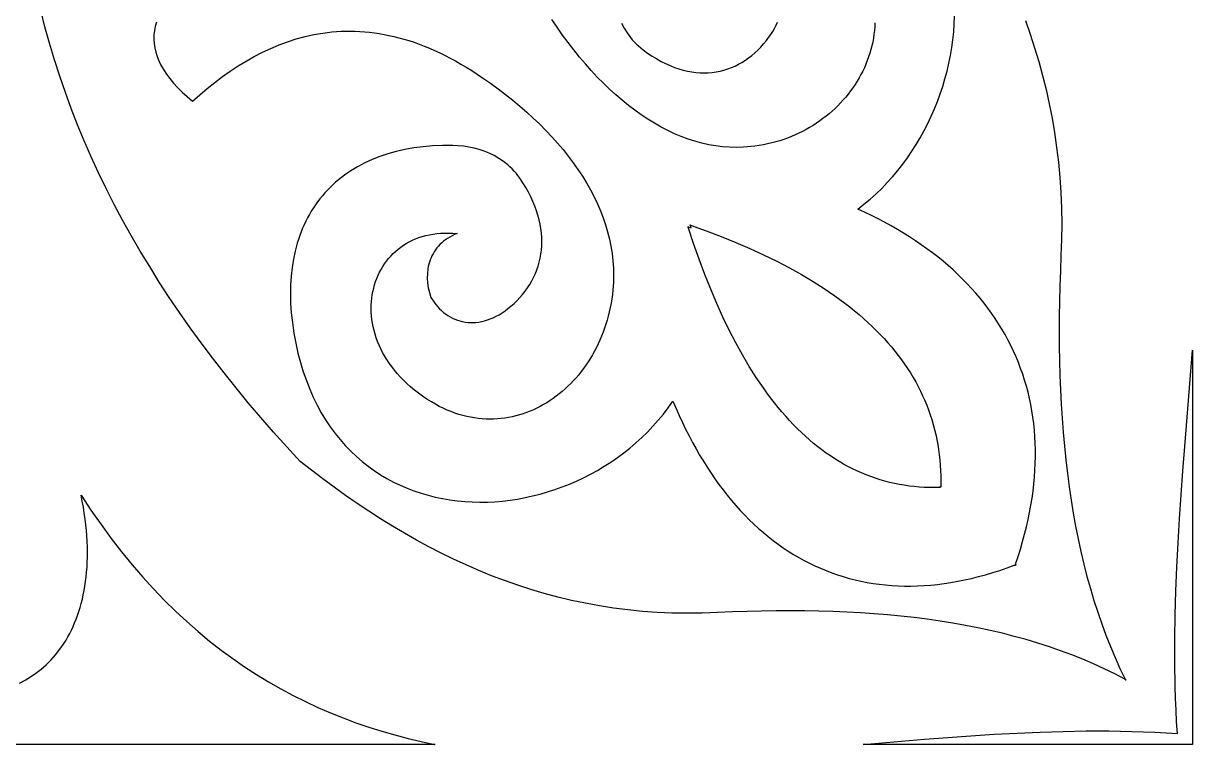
# Model space of a CAD drawing. Extents: x -375 to 375, y -1025 to 1025.
# Drawn here: x -197.2 to -125, y -780 to -735.5 of the extents above; entities that cross this region are included whole.
import ezdxf

# ---------------------------------------------------------------- set-up
doc = ezdxf.new("R2010")
doc.units = 0
doc.layers.add('LAYER_1', color=18, linetype='CONTINUOUS')

msp = doc.modelspace()

# ---------------------------------------------------------------- linework, layer by layer
at = {"layer": 'LAYER_1'}
for points in [[(-135.313, -735.285), (-135.022, -736.118), (-134.749, -736.959), (-134.494, -737.809), (-134.26, -738.669), (-134.045, -739.538), (-133.85, -740.417), (-133.676, -741.306), (-133.523, -742.205), (-133.393, -743.114), (-133.284, -744.034), (-133.198, -744.966), (-133.135, -745.908), (-133.096, -746.861), (-133.081, -747.827), (-133.09, -748.804), (-133.125, -749.793), (-133.164, -750.743), (-133.196, -751.687), (-133.218, -752.623), (-133.231, -753.553), (-133.236, -754.474), (-133.231, -755.389), (-133.216, -756.295), (-133.191, -757.194), (-133.157, -758.084), (-133.112, -758.966), (-133.057, -759.84), (-132.992, -760.705), (-132.915, -761.562), (-132.828, -762.409), (-132.73, -763.248), (-132.62, -764.077), (-132.499, -764.897), (-132.366, -765.707), (-132.221, -766.508), (-132.064, -767.298), (-131.895, -768.079), (-131.713, -768.849), (-131.519, -769.609), (-131.312, -770.359), (-131.091, -771.097), (-130.858, -771.825), (-130.611, -772.542), (-130.35, -773.247), (-130.075, -773.941), (-129.787, -774.624), (-129.484, -775.295), (-129.167, -775.954), (-129.109, -776.011), (-129.129, -776.003), (-129.12, -776.022), (-129.175, -775.962), (-129.809, -775.632), (-130.454, -775.317), (-131.11, -775.017), (-131.777, -774.731), (-132.455, -774.46), (-133.144, -774.203), (-133.843, -773.96), (-134.553, -773.731), (-135.273, -773.515), (-136.004, -773.313), (-136.744, -773.124), (-137.495, -772.948), (-138.255, -772.785), (-139.024, -772.634), (-139.803, -772.496), (-140.591, -772.37), (-141.388, -772.256), (-142.194, -772.153), (-143.009, -772.063), (-143.832, -771.983), (-144.663, -771.915), (-145.503, -771.858), (-146.351, -771.811), (-147.207, -771.776), (-148.071, -771.75), (-148.942, -771.735), (-149.821, -771.729), (-150.707, -771.734), (-151.601, -771.748), (-152.501, -771.771), (-153.408, -771.803), (-154.322, -771.845), (-155.272, -771.881), (-156.211, -771.89), (-157.139, -771.875), (-158.055, -771.834), (-158.961, -771.768), (-159.856, -771.679), (-160.74, -771.566), (-161.614, -771.43), (-162.479, -771.271), (-163.333, -771.09), (-164.178, -770.887), (-165.013, -770.664), (-165.839, -770.419), (-166.656, -770.155), (-167.465, -769.871), (-168.265, -769.567), (-169.056, -769.245), (-169.84, -768.905), (-170.615, -768.547), (-171.383, -768.172), (-172.144, -767.78), (-172.897, -767.372), (-173.643, -766.948), (-174.382, -766.509), (-175.115, -766.055), (-175.841, -765.587), (-176.562, -765.105), (-177.276, -764.61), (-177.984, -764.102), (-178.687, -763.582), (-179.385, -763.049), (-180.077, -762.506), (-180.908, -761.606), (-181.72, -760.703), (-182.513, -759.795), (-183.286, -758.883), (-184.041, -757.967), (-184.776, -757.046), (-185.492, -756.121), (-186.188, -755.192), (-186.864, -754.259), (-187.52, -753.321), (-188.157, -752.379), (-188.774, -751.433), (-189.37, -750.482), (-189.947, -749.526), (-190.502, -748.566), (-191.038, -747.602), (-191.553, -746.633), (-192.047, -745.659), (-192.521, -744.68), (-192.974, -743.697), (-193.406, -742.71), (-193.817, -741.717), (-194.206, -740.72), (-194.575, -739.718), (-194.922, -738.712), (-195.247, -737.7), (-195.551, -736.684), (-195.833, -735.662), (-196.094, -734.636)], [(-188.949, -735.382), (-189.022, -735.642), (-189.074, -735.904), (-189.103, -736.167), (-189.111, -736.431), (-189.095, -736.696), (-189.057, -736.963), (-188.996, -737.23), (-188.912, -737.499), (-188.803, -737.769), (-188.671, -738.041), (-188.515, -738.314), (-188.335, -738.588), (-188.13, -738.863), (-187.899, -739.14), (-187.644, -739.418), (-187.363, -739.698), (-187.057, -739.979), (-186.724, -740.262), (-186.271, -739.861), (-185.812, -739.474), (-185.347, -739.102), (-184.874, -738.747), (-184.395, -738.408), (-183.91, -738.088), (-183.417, -737.786), (-182.918, -737.504), (-182.413, -737.242), (-181.9, -737.002), (-181.38, -736.783), (-180.854, -736.588), (-180.321, -736.416), (-179.781, -736.269), (-179.233, -736.148), (-178.679, -736.053), (-178.399, -736.015), (-178.118, -735.985), (-177.834, -735.962), (-177.549, -735.945), (-177.262, -735.936), (-176.973, -735.934), (-176.683, -735.94), (-176.391, -735.953), (-176.096, -735.974), (-175.801, -736.003), (-175.503, -736.039), (-175.203, -736.084), (-174.902, -736.136), (-174.599, -736.197), (-174.294, -736.266), (-173.987, -736.344), (-173.678, -736.43), (-173.367, -736.524), (-173.055, -736.627), (-172.741, -736.739), (-172.425, -736.86), (-172.106, -736.991), (-171.787, -737.13), (-171.465, -737.278), (-171.141, -737.436), (-170.816, -737.603), (-170.488, -737.78), (-170.159, -737.967), (-169.828, -738.163), (-169.495, -738.369), (-169.16, -738.585), (-168.823, -738.811), (-168.339, -739.149), (-167.866, -739.493), (-167.406, -739.844), (-166.958, -740.201), (-166.522, -740.563), (-166.1, -740.932), (-165.691, -741.306), (-165.295, -741.686), (-164.914, -742.071), (-164.547, -742.461), (-164.194, -742.855), (-163.857, -743.255), (-163.535, -743.658), (-163.229, -744.066), (-162.938, -744.479), (-162.664, -744.895), (-162.407, -745.314), (-162.167, -745.737), (-161.944, -746.164), (-161.739, -746.594), (-161.552, -747.026), (-161.384, -747.461), (-161.234, -747.899), (-161.103, -748.339), (-160.992, -748.782), (-160.9, -749.226), (-160.828, -749.672), (-160.777, -750.119), (-160.747, -750.568), (-160.737, -751.018), (-160.749, -751.47), (-160.783, -751.921), (-160.812, -752.197), (-160.849, -752.469), (-160.893, -752.739), (-160.943, -753.005), (-161, -753.269), (-161.064, -753.529), (-161.135, -753.786), (-161.212, -754.039), (-161.295, -754.289), (-161.384, -754.535), (-161.48, -754.777), (-161.581, -755.016), (-161.688, -755.25), (-161.801, -755.48), (-161.919, -755.706), (-162.043, -755.927), (-162.172, -756.143), (-162.306, -756.355), (-162.445, -756.562), (-162.589, -756.764), (-162.738, -756.961), (-162.892, -757.153), (-163.05, -757.339), (-163.213, -757.52), (-163.38, -757.696), (-163.552, -757.865), (-163.727, -758.029), (-163.906, -758.187), (-164.09, -758.339), (-164.277, -758.484), (-164.467, -758.623), (-164.661, -758.756), (-164.859, -758.882), (-165.059, -759.001), (-165.263, -759.114), (-165.47, -759.22), (-165.679, -759.318), (-165.892, -759.409), (-166.107, -759.493), (-166.324, -759.57), (-166.544, -759.638), (-166.766, -759.7), (-166.991, -759.753), (-167.217, -759.798), (-167.445, -759.836), (-167.675, -759.865), (-167.907, -759.885), (-168.14, -759.897), (-168.374, -759.901), (-168.61, -759.896), (-168.847, -759.882), (-169.086, -759.859), (-169.325, -759.827), (-169.564, -759.786), (-169.805, -759.735), (-170.046, -759.675), (-170.287, -759.606), (-170.529, -759.527), (-170.771, -759.437), (-171.013, -759.338), (-171.255, -759.229), (-171.497, -759.11), (-171.739, -758.98), (-171.98, -758.84), (-172.261, -758.662), (-172.53, -758.479), (-172.788, -758.292), (-173.033, -758.1), (-173.267, -757.904), (-173.49, -757.704), (-173.701, -757.501), (-173.901, -757.294), (-174.09, -757.084), (-174.267, -756.871), (-174.434, -756.656), (-174.59, -756.439), (-174.735, -756.219), (-174.869, -755.998), (-174.993, -755.775), (-175.107, -755.551), (-175.21, -755.325), (-175.303, -755.099), (-175.386, -754.873), (-175.459, -754.647), (-175.521, -754.42), (-175.575, -754.194), (-175.618, -753.968), (-175.652, -753.743), (-175.677, -753.52), (-175.692, -753.297), (-175.698, -753.077), (-175.694, -752.858), (-175.682, -752.641), (-175.661, -752.427), (-175.631, -752.215), (-175.592, -752.006), (-175.545, -751.801), (-175.489, -751.599), (-175.425, -751.4), (-175.352, -751.206), (-175.272, -751.016), (-175.183, -750.83), (-175.086, -750.649), (-174.982, -750.474), (-174.869, -750.303), (-174.75, -750.138), (-174.622, -749.979), (-174.487, -749.826), (-174.345, -749.679), (-174.196, -749.539), (-174.04, -749.405), (-173.876, -749.279), (-173.706, -749.16), (-173.529, -749.049), (-173.345, -748.945), (-173.155, -748.85), (-172.958, -748.763), (-172.755, -748.685), (-172.546, -748.616), (-172.33, -748.556), (-172.109, -748.506), (-171.882, -748.465), (-171.648, -748.435), (-171.41, -748.414), (-171.165, -748.404), (-170.915, -748.405), (-170.66, -748.417), (-170.399, -748.44), (-170.556, -748.505), (-170.706, -748.576), (-170.848, -748.652), (-170.983, -748.734), (-171.111, -748.822), (-171.232, -748.914), (-171.346, -749.011), (-171.453, -749.113), (-171.552, -749.219), (-171.645, -749.329), (-171.731, -749.444), (-171.81, -749.562), (-171.882, -749.683), (-171.948, -749.808), (-172.006, -749.936), (-172.058, -750.067), (-172.104, -750.201), (-172.142, -750.337), (-172.175, -750.475), (-172.2, -750.616), (-172.232, -750.901), (-172.239, -751.193), (-172.221, -751.488), (-172.177, -751.786), (-172.109, -752.084), (-172.018, -752.38), (-171.922, -752.533), (-171.821, -752.68), (-171.714, -752.819), (-171.602, -752.952), (-171.484, -753.076), (-171.362, -753.193), (-171.234, -753.303), (-171.102, -753.404), (-170.966, -753.497), (-170.825, -753.582), (-170.68, -753.658), (-170.531, -753.725), (-170.379, -753.783), (-170.223, -753.832), (-170.065, -753.872), (-169.903, -753.902), (-169.738, -753.922), (-169.571, -753.933), (-169.401, -753.933), (-169.23, -753.923), (-169.056, -753.902), (-168.88, -753.871), (-168.704, -753.829), (-168.525, -753.775), (-168.346, -753.711), (-168.165, -753.635), (-167.984, -753.547), (-167.803, -753.447), (-167.621, -753.335), (-167.439, -753.211), (-167.257, -753.075), (-167.075, -752.926), (-166.88, -752.753), (-166.693, -752.573), (-166.517, -752.386), (-166.35, -752.193), (-166.193, -751.994), (-166.046, -751.789), (-165.91, -751.579), (-165.785, -751.362), (-165.67, -751.141), (-165.567, -750.914), (-165.475, -750.682), (-165.394, -750.446), (-165.325, -750.205), (-165.268, -749.959), (-165.223, -749.71), (-165.191, -749.456), (-165.171, -749.199), (-165.164, -748.938), (-165.17, -748.673), (-165.189, -748.406), (-165.222, -748.135), (-165.268, -747.862), (-165.328, -747.585), (-165.403, -747.307), (-165.491, -747.026), (-165.594, -746.743), (-165.712, -746.458), (-165.845, -746.172), (-165.993, -745.884), (-166.156, -745.595), (-166.335, -745.305), (-166.529, -745.014), (-166.643, -744.86), (-166.76, -744.715), (-166.88, -744.576), (-167.005, -744.444), (-167.132, -744.319), (-167.263, -744.201), (-167.534, -743.984), (-167.816, -743.792), (-168.107, -743.623), (-168.407, -743.478), (-168.715, -743.354), (-169.029, -743.25), (-169.348, -743.166), (-169.671, -743.099), (-169.997, -743.049), (-170.324, -743.015), (-170.651, -742.996), (-170.977, -742.989), (-171.302, -742.995), (-171.91, -743.024), (-172.499, -743.077), (-173.07, -743.152), (-173.623, -743.251), (-174.157, -743.373), (-174.671, -743.517), (-175.167, -743.683), (-175.642, -743.87), (-176.098, -744.079), (-176.318, -744.191), (-176.534, -744.308), (-176.744, -744.431), (-176.949, -744.558), (-177.149, -744.691), (-177.344, -744.828), (-177.533, -744.971), (-177.718, -745.118), (-177.897, -745.271), (-178.071, -745.428), (-178.24, -745.59), (-178.403, -745.757), (-178.561, -745.928), (-178.713, -746.104), (-178.86, -746.285), (-179.002, -746.47), (-179.138, -746.66), (-179.268, -746.854), (-179.393, -747.052), (-179.513, -747.255), (-179.627, -747.463), (-179.735, -747.675), (-179.837, -747.89), (-179.934, -748.111), (-180.025, -748.335), (-180.111, -748.563), (-180.19, -748.796), (-180.264, -749.032), (-180.332, -749.273), (-180.394, -749.517), (-180.5, -750.018), (-180.583, -750.534), (-180.641, -751.065), (-180.675, -751.61), (-180.685, -752.17), (-180.67, -752.743), (-180.629, -753.33), (-180.564, -753.93), (-180.467, -754.581), (-180.351, -755.211), (-180.216, -755.819), (-180.062, -756.407), (-179.89, -756.974), (-179.7, -757.52), (-179.494, -758.046), (-179.271, -758.551), (-179.032, -759.036), (-178.778, -759.501), (-178.509, -759.947), (-178.225, -760.372), (-177.928, -760.778), (-177.618, -761.164), (-177.295, -761.531), (-176.96, -761.878), (-176.613, -762.207), (-176.255, -762.517), (-175.887, -762.808), (-175.508, -763.08), (-175.12, -763.334), (-174.723, -763.569), (-174.318, -763.786), (-173.905, -763.985), (-173.484, -764.167), (-173.057, -764.33), (-172.623, -764.476), (-172.184, -764.604), (-171.74, -764.715), (-171.291, -764.809), (-170.837, -764.886), (-170.38, -764.946), (-169.921, -764.989), (-169.458, -765.015), (-168.994, -765.025), (-168.528, -765.019), (-168.061, -764.996), (-167.594, -764.958), (-167.127, -764.903), (-166.661, -764.833), (-166.196, -764.747), (-165.733, -764.645), (-165.272, -764.529), (-164.813, -764.397), (-164.359, -764.25), (-163.908, -764.088), (-163.462, -763.912), (-163.02, -763.72), (-162.584, -763.515), (-162.154, -763.295), (-161.731, -763.061), (-161.315, -762.812), (-160.907, -762.55), (-160.506, -762.275), (-160.115, -761.985), (-159.733, -761.682), (-159.36, -761.366), (-158.998, -761.037), (-158.647, -760.694), (-158.307, -760.339), (-157.979, -759.971), (-157.664, -759.59), (-157.361, -759.197), (-157.073, -758.792), (-156.885, -759.236), (-156.692, -759.673), (-156.493, -760.102), (-156.29, -760.522), (-156.081, -760.935), (-155.868, -761.339), (-155.649, -761.735), (-155.425, -762.123), (-155.197, -762.502), (-154.963, -762.873), (-154.724, -763.235), (-154.481, -763.589), (-154.233, -763.934), (-153.98, -764.271), (-153.722, -764.599), (-153.46, -764.919), (-153.193, -765.229), (-152.921, -765.531), (-152.644, -765.824), (-152.363, -766.108), (-152.078, -766.382), (-151.788, -766.648), (-151.493, -766.905), (-151.194, -767.153), (-150.891, -767.391), (-150.583, -767.62), (-150.271, -767.84), (-149.955, -768.05), (-149.634, -768.251), (-149.31, -768.443), (-148.981, -768.624), (-148.647, -768.797), (-148.31, -768.959), (-147.969, -769.112), (-147.623, -769.256), (-147.274, -769.389), (-146.92, -769.513), (-146.563, -769.626), (-146.202, -769.73), (-145.837, -769.824), (-145.468, -769.907), (-145.095, -769.981), (-144.718, -770.044), (-144.338, -770.097), (-143.954, -770.14), (-143.566, -770.172), (-143.175, -770.194), (-142.78, -770.206), (-142.382, -770.207), (-141.98, -770.197), (-141.575, -770.177), (-141.166, -770.146), (-140.754, -770.104), (-140.338, -770.052), (-139.919, -769.989), (-139.497, -769.915), (-139.071, -769.83), (-138.643, -769.734), (-138.211, -769.627), (-137.775, -769.509), (-137.337, -769.379), (-136.896, -769.239), (-136.451, -769.087), (-136.004, -768.924), (-135.964, -768.967), (-135.964, -768.947), (-135.963, -768.935), (-135.97, -768.925), (-135.958, -768.92), (-135.955, -768.908), (-135.945, -768.916), (-135.94, -768.915), (-135.94, -768.911), (-135.947, -768.901), (-135.935, -768.897), (-135.931, -768.885), (-135.921, -768.892), (-135.91, -768.89), (-135.892, -768.89), (-135.932, -768.849), (-135.775, -768.383), (-135.629, -767.921), (-135.494, -767.462), (-135.37, -767.006), (-135.256, -766.553), (-135.153, -766.104), (-135.061, -765.658), (-134.979, -765.215), (-134.908, -764.776), (-134.848, -764.34), (-134.797, -763.907), (-134.757, -763.479), (-134.728, -763.053), (-134.708, -762.631), (-134.699, -762.213), (-134.7, -761.799), (-134.711, -761.388), (-134.732, -760.981), (-134.764, -760.578), (-134.805, -760.178), (-134.856, -759.783), (-134.916, -759.391), (-134.987, -759.003), (-135.067, -758.619), (-135.157, -758.239), (-135.257, -757.864), (-135.366, -757.492), (-135.485, -757.124), (-135.613, -756.761), (-135.751, -756.401), (-135.898, -756.046), (-136.054, -755.695), (-136.22, -755.349), (-136.395, -755.006), (-136.579, -754.668), (-136.772, -754.335), (-136.974, -754.006), (-137.186, -753.681), (-137.406, -753.361), (-137.635, -753.045), (-137.873, -752.734), (-138.12, -752.428), (-138.375, -752.126), (-138.639, -751.829), (-138.912, -751.537), (-139.194, -751.249), (-139.484, -750.966), (-139.782, -750.688), (-140.089, -750.415), (-140.405, -750.147), (-140.728, -749.884), (-141.06, -749.626), (-141.401, -749.373), (-141.749, -749.125), (-142.106, -748.882), (-142.47, -748.644), (-142.843, -748.411), (-143.224, -748.183), (-143.612, -747.961), (-144.009, -747.744), (-144.413, -747.533), (-144.825, -747.326), (-145.245, -747.125), (-145.672, -746.93), (-145.283, -746.629), (-144.905, -746.315), (-144.539, -745.987), (-144.185, -745.645), (-143.844, -745.292), (-143.514, -744.926), (-143.198, -744.55), (-142.894, -744.162), (-142.603, -743.765), (-142.324, -743.357), (-142.059, -742.941), (-141.807, -742.516), (-141.569, -742.083), (-141.344, -741.643), (-141.132, -741.195), (-140.935, -740.742), (-140.751, -740.283), (-140.581, -739.818), (-140.426, -739.349), (-140.284, -738.876), (-140.158, -738.4), (-140.045, -737.92), (-139.948, -737.438), (-139.865, -736.954), (-139.798, -736.469), (-139.745, -735.983), (-139.708, -735.497), (-139.687, -735.012)], [(-144.609, -735.416), (-144.62, -735.658), (-144.64, -735.899), (-144.668, -736.138), (-144.704, -736.376), (-144.747, -736.611), (-144.799, -736.845), (-144.857, -737.076), (-144.924, -737.305), (-144.997, -737.531), (-145.078, -737.755), (-145.165, -737.975), (-145.26, -738.194), (-145.361, -738.409), (-145.47, -738.621), (-145.584, -738.829), (-145.706, -739.035), (-145.833, -739.237), (-145.967, -739.435), (-146.107, -739.629), (-146.252, -739.82), (-146.404, -740.007), (-146.562, -740.189), (-146.725, -740.367), (-146.893, -740.541), (-147.067, -740.711), (-147.246, -740.875), (-147.43, -741.035), (-147.62, -741.19), (-147.814, -741.34), (-148.013, -741.485), (-148.216, -741.625), (-148.425, -741.759), (-148.637, -741.888), (-148.854, -742.011), (-149.075, -742.128), (-149.3, -742.239), (-149.529, -742.345), (-149.762, -742.444), (-149.999, -742.537), (-150.239, -742.623), (-150.482, -742.703), (-150.729, -742.777), (-150.98, -742.843), (-151.233, -742.903), (-151.489, -742.955), (-151.748, -743.001), (-152.01, -743.039), (-152.274, -743.069), (-152.709, -743.104), (-153.142, -743.117), (-153.575, -743.107), (-154.007, -743.075), (-154.437, -743.022), (-154.866, -742.948), (-155.293, -742.852), (-155.718, -742.736), (-156.141, -742.6), (-156.562, -742.444), (-156.98, -742.269), (-157.396, -742.074), (-157.809, -741.861), (-158.219, -741.629), (-158.625, -741.38), (-159.029, -741.112), (-159.429, -740.827), (-159.825, -740.525), (-160.217, -740.206), (-160.605, -739.871), (-160.989, -739.52), (-161.369, -739.154), (-161.743, -738.772), (-162.113, -738.375), (-162.478, -737.964), (-162.838, -737.538), (-163.192, -737.098), (-163.541, -736.645), (-163.884, -736.179), (-164.221, -735.7), (-164.552, -735.209)], [(-160.251, -735.45), (-160.089, -735.753), (-159.904, -736.047), (-159.696, -736.328), (-159.582, -736.464), (-159.462, -736.597), (-159.335, -736.726), (-159.202, -736.852), (-159.062, -736.974), (-158.914, -737.092), (-158.635, -737.294), (-158.356, -737.48), (-158.078, -737.65), (-157.801, -737.804), (-157.526, -737.942), (-157.253, -738.064), (-156.981, -738.172), (-156.711, -738.264), (-156.443, -738.341), (-156.178, -738.403), (-155.915, -738.452), (-155.655, -738.486), (-155.397, -738.506), (-155.143, -738.512), (-154.892, -738.504), (-154.645, -738.484), (-154.401, -738.45), (-154.161, -738.403), (-153.925, -738.344), (-153.693, -738.272), (-153.466, -738.189), (-153.243, -738.093), (-153.025, -737.985), (-152.812, -737.866), (-152.604, -737.735), (-152.402, -737.594), (-152.205, -737.441), (-152.014, -737.278), (-151.828, -737.104), (-151.649, -736.921), (-151.476, -736.727), (-151.309, -736.523), (-151.166, -736.334), (-151.035, -736.145), (-150.916, -735.956), (-150.808, -735.766), (-150.712, -735.577), (-150.628, -735.389)], [(-197.407, -776.202), (-197.058, -776.023), (-196.717, -775.821), (-196.386, -775.594), (-196.065, -775.344), (-195.755, -775.07), (-195.458, -774.773), (-195.175, -774.451), (-194.907, -774.106), (-194.654, -773.736), (-194.534, -773.543), (-194.418, -773.343), (-194.306, -773.138), (-194.2, -772.926), (-194.098, -772.709), (-194, -772.486), (-193.908, -772.257), (-193.821, -772.021), (-193.739, -771.78), (-193.663, -771.533), (-193.592, -771.28), (-193.526, -771.021), (-193.467, -770.756), (-193.413, -770.485), (-193.365, -770.208), (-193.324, -769.925), (-193.289, -769.636), (-193.26, -769.341), (-193.238, -769.041), (-193.222, -768.734), (-193.213, -768.421), (-193.212, -768.103), (-193.217, -767.778), (-193.229, -767.448), (-193.249, -767.111), (-193.276, -766.769), (-193.311, -766.42), (-193.354, -766.066), (-193.405, -765.706), (-193.463, -765.339), (-193.53, -764.967), (-193.605, -764.589), (-192.992, -765.516), (-192.37, -766.41), (-191.739, -767.27), (-191.099, -768.097), (-190.45, -768.892), (-189.793, -769.655), (-189.127, -770.387), (-188.452, -771.089), (-187.769, -771.761), (-187.078, -772.403), (-186.379, -773.017), (-185.673, -773.602), (-184.958, -774.16), (-184.236, -774.691), (-183.507, -775.196), (-182.77, -775.675), (-182.027, -776.128), (-181.276, -776.557), (-180.519, -776.962), (-179.755, -777.343), (-178.985, -777.701), (-178.208, -778.037), (-177.425, -778.352), (-176.636, -778.645), (-175.841, -778.917), (-175.04, -779.17), (-174.234, -779.403), (-173.422, -779.617), (-172.605, -779.813), (-171.783, -779.992), (-171.74, -780), (-228.26, -780)]]:
    msp.add_lwpolyline(points, dxfattribs=at)
for points in [[(-155.998, -747.915), (-155.033, -748.26), (-154.098, -748.615), (-153.194, -748.98), (-152.322, -749.356), (-151.48, -749.742), (-150.67, -750.139), (-149.89, -750.545), (-149.142, -750.962), (-148.425, -751.39), (-147.739, -751.827), (-147.085, -752.275), (-146.461, -752.733), (-146.161, -752.966), (-145.869, -753.202), (-145.584, -753.44), (-145.308, -753.681), (-145.039, -753.924), (-144.778, -754.17), (-144.524, -754.418), (-144.279, -754.669), (-144.041, -754.923), (-143.811, -755.179), (-143.589, -755.438), (-143.375, -755.699), (-143.168, -755.963), (-142.97, -756.23), (-142.779, -756.499), (-142.596, -756.77), (-142.42, -757.044), (-142.253, -757.321), (-142.093, -757.6), (-141.942, -757.882), (-141.798, -758.167), (-141.662, -758.454), (-141.533, -758.743), (-141.413, -759.035), (-141.3, -759.33), (-141.195, -759.627), (-141.098, -759.927), (-141.009, -760.23), (-140.927, -760.535), (-140.854, -760.842), (-140.788, -761.152), (-140.73, -761.465), (-140.68, -761.78), (-140.638, -762.098), (-140.603, -762.419), (-140.577, -762.742), (-140.558, -763.067), (-140.547, -763.395), (-140.544, -763.726), (-140.549, -764.059), (-140.533, -764.073), (-140.55, -764.073), (-140.55, -764.09), (-140.563, -764.073), (-140.594, -764.073), (-140.594, -764.106), (-140.578, -764.12), (-140.594, -764.121), (-140.594, -764.137), (-140.608, -764.121), (-140.928, -764.126), (-141.246, -764.122), (-141.561, -764.111), (-141.874, -764.092), (-142.185, -764.064), (-142.493, -764.028), (-142.798, -763.984), (-143.101, -763.932), (-143.402, -763.872), (-143.7, -763.803), (-143.995, -763.727), (-144.289, -763.642), (-144.579, -763.549), (-144.868, -763.448), (-145.153, -763.339), (-145.437, -763.222), (-145.717, -763.097), (-145.996, -762.963), (-146.272, -762.822), (-146.545, -762.672), (-146.816, -762.514), (-147.084, -762.348), (-147.35, -762.174), (-147.614, -761.991), (-147.875, -761.801), (-148.134, -761.602), (-148.39, -761.396), (-148.643, -761.181), (-148.895, -760.958), (-149.143, -760.727), (-149.39, -760.488), (-149.633, -760.24), (-149.875, -759.985), (-150.113, -759.721), (-150.35, -759.45), (-150.584, -759.17), (-150.815, -758.882), (-151.044, -758.586), (-151.27, -758.282), (-151.494, -757.97), (-151.935, -757.321), (-152.366, -756.64), (-152.786, -755.926), (-153.197, -755.18), (-153.598, -754.402), (-153.989, -753.591), (-154.37, -752.748), (-154.741, -751.873), (-155.102, -750.965), (-155.453, -750.025), (-155.795, -749.052), (-156.126, -748.047), (-156.144, -748.029), (-156.145, -748.024), (-156.133, -748.029), (-156.138, -748.017), (-156.133, -748.018), (-156.115, -748.036), (-155.957, -748.091), (-156.009, -747.926), (-156.028, -747.907), (-156.028, -747.902), (-156.015, -747.907), (-156.021, -747.895), (-156.016, -747.895)], [(-125, -780), (-145.336, -780), (-142.977, -779.791), (-141.545, -779.671), (-140.114, -779.558), (-138.684, -779.454), (-137.255, -779.362), (-135.827, -779.284), (-134.403, -779.222), (-132.982, -779.179), (-131.564, -779.156), (-130.15, -779.156), (-128.742, -779.182), (-128.04, -779.205), (-127.339, -779.235), (-126.639, -779.273), (-125.942, -779.318), (-125.985, -778.592), (-126.021, -777.864), (-126.05, -777.135), (-126.072, -776.404), (-126.097, -774.939), (-126.097, -773.468), (-126.075, -771.993), (-126.034, -770.514), (-125.974, -769.031), (-125.899, -767.546), (-125.81, -766.059), (-125.711, -764.571), (-125.602, -763.081), (-125.487, -761.592), (-125, -755.644)]]:
    msp.add_lwpolyline(points, close=True, dxfattribs=at)

doc.saveas('drawing.dxf')
